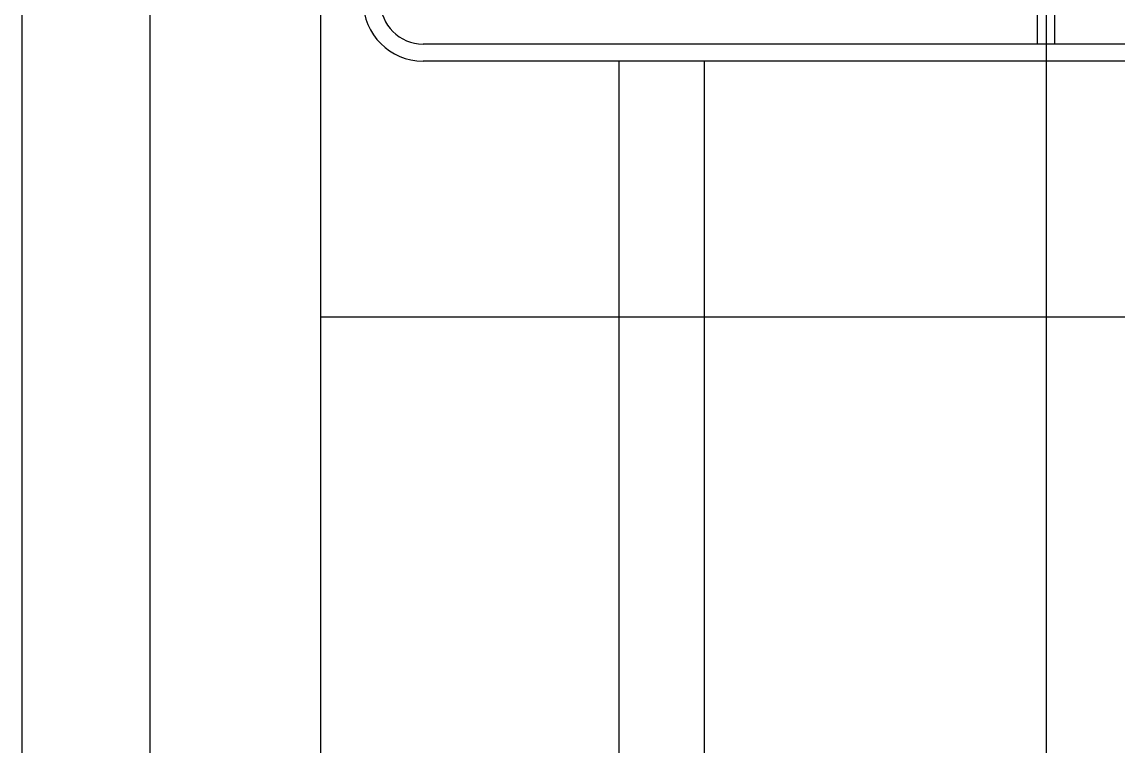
# Model space of a CAD drawing. Extents: x 152195838 to 160350639, y 364657247 to 370318102.
# Drawn here: x 157579347 to 157579989, y 365037230 to 365037655 of the extents above; entities that cross this region are included whole.
import ezdxf

# ---------------------------------------------------------------- set-up
doc = ezdxf.new("R2010")
doc.units = 0
doc.header["$MEASUREMENT"] = 0
doc.linetypes.add('DASHED', pattern=[0.75, 0.5, -0.25])
doc.layers.get('0').update_dxf_attribs({"linetype": 'CONTINUOUS'})
doc.layers.get('Defpoints').update_dxf_attribs({"linetype": 'CONTINUOUS'})
for name, color, linetype in [('-S-foundation txt', 3, 'CONTINUOUS'), ('4A.TEC 벽체 3', 4, 'CONTINUOUS'), ('P-BOX', 3, 'CONTINUOUS')]:
    doc.layers.add(name, color=color, linetype=linetype)
doc.layers.add('DEFPOINT', color=135, linetype='CONTINUOUS', plot=False)

# ---------------------------------------------------------------- blocks, each defined once
blk = doc.blocks.new('zw$BB1D')
at = {"layer": '4A.TEC 벽체 3'}
for p, q in [((262, 752.0000000298023), (-412.9999999403954, 752)), ((262, 702.0000000298023), (-412.9999999403954, 702))]:
    blk.add_line(p, q, dxfattribs=at)
blk = doc.blocks.new('aq9q7q')
at = {"layer": '4A.TEC 벽체 3'}
blk.add_blockref('zw$BB1D', (1972188.773665777, 826410.8338572367), dxfattribs=at)
blk = doc.blocks.new('A$C111325cc')
at = {"layer": 'DEFPOINT'}
blk.add_line((136276.2632995844, 243999.9978490472), (136276.2632995844, -0.002151131629943848), dxfattribs=at)
blk = doc.blocks.new('PBC12(B2F~2F)')
at = {"layer": 'Defpoints', "color": 1, "ltscale": 50}
blk.add_line((500, 1000), (500, 0), dxfattribs=at)
at = {"layer": 'P-BOX', "color": 3, "ltscale": 50}
for p, q in [((495, 110), (495, 250)), ((505, 250), (505, 110))]:
    blk.add_line(p, q, dxfattribs=at)
for points in [[(865, 110), (135, 110)], [(865, 100), (135, 100)]]:
    blk.add_lwpolyline(points, dxfattribs=at)
for radius in [35, 25]:
    blk.add_arc((135, 135), radius, 180, 270, dxfattribs=at)
blk = doc.blocks.new('B2FCOL')
at = {"layer": '-S-foundation txt', "linetype": 'DASHED'}
blk.add_blockref('PBC12(B2F~2F)', (0, 55000), dxfattribs=at)

msp = doc.modelspace()

# ---------------------------------------------------------------- linework, layer by layer
at = {"layer": '4A.TEC 벽체 3'}
for points in [[(157579347.004577, 365070431.8958187), (157579347.004577, 364983031.8958186)], [(157579422.004577, 365070431.8958187), (157579422.004577, 364983031.8958186)], [(157579522.004577, 365070131.8958187), (157579522.004577, 364983031.8958186)]]:
    msp.add_lwpolyline(points, dxfattribs=at)
at = {"layer": '4A.TEC 벽체 3', "flags": 128}
msp.add_lwpolyline([(157579522.004577, 365038581.8958185), (157580497.004577, 365038581.8958185), (157580497.004577, 365037481.8958185), (157579522.004577, 365037481.8958185)], dxfattribs=at)

# ---------------------------------------------------------------- block references
msp.add_blockref('B2FCOL', (157579447.004577, 364982531.8958185))
at = {"layer": '4A.TEC 벽체 3', "linetype": 'ByBlock', "ltscale": 0.1, "rotation": 270}
msp.add_blockref('aq9q7q', (156752584.1707197, 367009407.6694844), dxfattribs=at)
at = {"layer": 'DEFPOINT'}
msp.add_blockref('A$C111325cc', (157443670.7412774, 364896968.7327564), dxfattribs=at)

doc.saveas('drawing.dxf')
